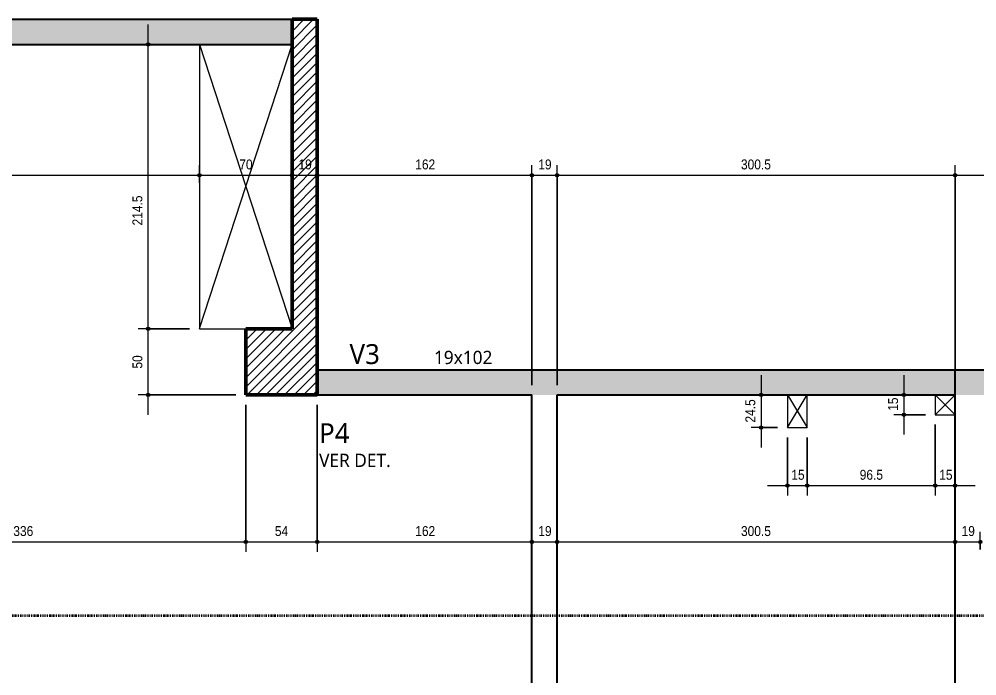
# Model space of a CAD drawing. Header units: centimetres. Extents: x -1095 to 23421, y -520 to 84300.
# Drawn here: x 2769 to 3491, y 178 to 674 of the extents above; entities that cross this region are included whole.
import ezdxf

# ---------------------------------------------------------------- set-up
doc = ezdxf.new("R2010")
doc.units = ezdxf.units.CM
doc.linetypes.add('Dash dot', pattern=[1.5875, 0.635, -0.47625, 0, -0.47625])
for name, color, linetype, lineweight in [('A-ANNO-DIMS', 7, 'Continuous', 9), ('A-ANNO-DIMS-50', 7, 'Continuous', 9), ('A-FLOR', 7, 'Continuous', 9), ('S-BEAM', 7, 'Continuous', 9), ('S-BEAM-IDEN', 7, 'Continuous', 9), ('S-COLS', 7, 'Continuous', 9), ('S-COLS-IDEN', 7, 'Continuous', 9), ('S-GRID', 7, 'Continuous', 9)]:
    doc.layers.add(name, color=color, linetype=linetype, lineweight=lineweight)
doc.styles.add('Fira Sans_1', font='', dxfattribs={"width": 0.9, "height": 7.5})
doc.styles.add('Gadugi', font='gadugi.ttf', dxfattribs={"height": 15})
doc.styles.add('Gadugi_1', font='gadugi.ttf', dxfattribs={"height": 10})
doc.styles.add('Gadugi_4', font='gadugi.ttf', dxfattribs={"height": 0.2})
doc.styles.get('Fira Sans_1').set_extended_font_data('Fira Sans')
doc.dimstyles.new('PED_R80_1_5mm_ACIMA_As_ESQ__R00', dxfattribs={"dimscale": 30.48, "dimtxt": 10.229846, "dimasz": 0.328084, "dimexe": 0.246063, "dimexo": 0.246063, "dimgap": 0.049213, "dimtad": 1, "dimdec": 1, "dimrnd": 0.5, "dimdsep": 46, "dimtxsty": 'Fira Sans_1', "dimblk1": 'DOTSMALL', "dimblk2": 'DOTSMALL', "dimsah": 1, "dimcen": 0.09, "dimdle": 0.492126, "dimazin": 0, "dimtfac": 1, "dimtdec": 4, "dimtix": 1, "dimtmove": 0, "dimatfit": 3, "dimfxl": 1, "dimtvp": 1, "dimtolj": 1, "dimtzin": 0, "dimarcsym": 2})
doc.dimstyles.new('PED_R80_1_5mm_ACIMA_As_ESQ__R00_2', dxfattribs={"dimscale": 30.48, "dimtxt": 10.229846, "dimasz": 0.328084, "dimexe": 0.246063, "dimexo": 0.246063, "dimgap": 0.049213, "dimtad": 1, "dimdec": 1, "dimrnd": 0.5, "dimdsep": 46, "dimtxsty": 'Fira Sans_1', "dimblk1": 'DOTSMALL', "dimblk2": 'DOTSMALL', "dimsah": 1, "dimcen": 0.09, "dimdle": 0.492126, "dimazin": 0, "dimtfac": 1, "dimtdec": 4, "dimtix": 1, "dimtmove": 2, "dimatfit": 3, "dimfxl": 1, "dimtvp": 1, "dimtolj": 1, "dimtzin": 0, "dimarcsym": 2})

# ---------------------------------------------------------------- blocks, each defined once
blk = doc.blocks.new('PED_TAG_PILAR_R03 - PILAR VER DET_-2523782-PL600 - PRÉ-FORMA DA COBERTURA')
at = {"layer": 'S-COLS-IDEN', "insert": (0.115, -0.625), "char_height": 0.2, "width": 1.37089, "attachment_point": 1, "style": 'Gadugi_4'}
blk.add_mtext('VER DET.', dxfattribs=at)
blk = doc.blocks.new('DIMBLOCK9-PL600 - PRÉ-FORMA DA COBERTURA')
at = {"layer": 'A-ANNO-DIMS-50', "true_color": 0x000032}
h = blk.add_hatch(color=178, dxfattribs=at)
edge = h.paths.add_edge_path(flags=0)
edge.add_arc((2603.54, 279.44), 1.25, 0, 360)
h = blk.add_hatch(color=178, dxfattribs=at)
edge = h.paths.add_edge_path(flags=0)
edge.add_arc((2939.54, 279.44), 1.25, 0, 360)
at = {"layer": 'A-ANNO-DIMS-50', "color": 178, "true_color": 0x000032}
for p, q in [((2939.54, 382.75), (2939.54, 271.94)), ((2939.54, 279.44), (2939.54, 382.75)), ((2603.54, 319.25), (2603.54, 271.94)), ((2603.54, 279.44), (2603.54, 319.25)), ((2603.54, 279.44), (2939.54, 279.44))]:
    blk.add_line(p, q, dxfattribs=at)
for centre in [(2603.54, 279.44), (2939.54, 279.44)]:
    blk.add_circle(centre, 1.25, dxfattribs=at)
at = {"layer": 'A-ANNO-DIMS-50', "color": 0, "insert": (2764.13, 291.33), "char_height": 7.5, "width": 17.7842, "attachment_point": 1, "line_spacing_factor": 1.049215, "style": 'Fira Sans_1'}
blk.add_mtext('336', dxfattribs=at)
blk = doc.blocks.new('_DotSmall')
at = {"color": 0, "linetype": 'ByBlock', "const_width": 0.5}
blk.add_lwpolyline([(-0.0625, 0, 1), (0.0625, 0, 1)], format="xyb", close=True, dxfattribs=at)
blk = doc.blocks.new('DIMBLOCK10-PL600 - PRÉ-FORMA DA COBERTURA')
at = {"layer": 'A-ANNO-DIMS-50', "true_color": 0x000032}
h = blk.add_hatch(color=178, dxfattribs=at)
edge = h.paths.add_edge_path(flags=0)
edge.add_arc((2939.54, 279.44), 1.25, 0, 360)
h = blk.add_hatch(color=178, dxfattribs=at)
edge = h.paths.add_edge_path(flags=0)
edge.add_arc((2993.54, 279.44), 1.25, 0, 360)
at = {"layer": 'A-ANNO-DIMS-50', "color": 178, "true_color": 0x000032}
for p, q in [((2939.54, 382.75), (2939.54, 271.94)), ((2939.54, 279.44), (2939.54, 382.75)), ((2993.54, 382.75), (2993.54, 271.94)), ((2993.54, 279.44), (2993.54, 382.75)), ((2939.54, 279.44), (2993.54, 279.44))]:
    blk.add_line(p, q, dxfattribs=at)
for centre in [(2939.54, 279.44), (2993.54, 279.44)]:
    blk.add_circle(centre, 1.25, dxfattribs=at)
at = {"layer": 'A-ANNO-DIMS-50', "color": 0, "insert": (2961.56, 291.33), "char_height": 7.5, "width": 11.9611, "attachment_point": 1, "line_spacing_factor": 1.049215, "style": 'Fira Sans_1'}
blk.add_mtext('54', dxfattribs=at)
blk = doc.blocks.new('DIMBLOCK11-PL600 - PRÉ-FORMA DA COBERTURA')
at = {"layer": 'A-ANNO-DIMS-50', "true_color": 0x000032}
h = blk.add_hatch(color=178, dxfattribs=at)
edge = h.paths.add_edge_path(flags=0)
edge.add_arc((2993.54, 279.44), 1.25, 0, 360)
h = blk.add_hatch(color=178, dxfattribs=at)
edge = h.paths.add_edge_path(flags=0)
edge.add_arc((3155.54, 279.44), 1.25, 0, 360)
at = {"layer": 'A-ANNO-DIMS-50', "color": 178, "true_color": 0x000032}
for p, q in [((2993.54, 382.75), (2993.54, 271.94)), ((2993.54, 279.44), (2993.54, 382.75)), ((3155.54, 273.71), (3155.54, 286.94)), ((2993.54, 279.44), (3155.54, 279.44)), ((3155.54, 279.44), (3155.54, 273.71))]:
    blk.add_line(p, q, dxfattribs=at)
for centre in [(2993.54, 279.44), (3155.54, 279.44)]:
    blk.add_circle(centre, 1.25, dxfattribs=at)
at = {"layer": 'A-ANNO-DIMS-50', "color": 0, "insert": (3067.52, 291.33), "char_height": 7.5, "width": 16.8399, "attachment_point": 1, "line_spacing_factor": 1.049215, "style": 'Fira Sans_1'}
blk.add_mtext('162', dxfattribs=at)
blk = doc.blocks.new('DIMBLOCK12-PL600 - PRÉ-FORMA DA COBERTURA')
at = {"layer": 'A-ANNO-DIMS-50', "true_color": 0x000032}
h = blk.add_hatch(color=178, dxfattribs=at)
edge = h.paths.add_edge_path(flags=0)
edge.add_arc((3155.54, 279.44), 1.25, 0, 360)
h = blk.add_hatch(color=178, dxfattribs=at)
edge = h.paths.add_edge_path(flags=0)
edge.add_arc((3174.54, 279.44), 1.25, 0, 360)
at = {"layer": 'A-ANNO-DIMS-50', "color": 178, "true_color": 0x000032}
for p, q in [((3155.54, 273.71), (3155.54, 286.94)), ((3174.54, 273.71), (3174.54, 286.94)), ((3155.54, 279.44), (3174.54, 279.44)), ((3155.54, 279.44), (3155.54, 273.71)), ((3174.54, 279.44), (3174.54, 273.71))]:
    blk.add_line(p, q, dxfattribs=at)
for centre in [(3155.54, 279.44), (3174.54, 279.44)]:
    blk.add_circle(centre, 1.25, dxfattribs=at)
at = {"layer": 'A-ANNO-DIMS-50', "color": 0, "insert": (3160.38, 291.33), "char_height": 7.5, "width": 11.1741, "attachment_point": 1, "line_spacing_factor": 1.049215, "style": 'Fira Sans_1'}
blk.add_mtext('19', dxfattribs=at)
blk = doc.blocks.new('DIMBLOCK13-PL600 - PRÉ-FORMA DA COBERTURA')
at = {"layer": 'A-ANNO-DIMS-50', "true_color": 0x000032}
h = blk.add_hatch(color=178, dxfattribs=at)
edge = h.paths.add_edge_path(flags=0)
edge.add_arc((3174.54, 279.44), 1.25, 0, 360)
h = blk.add_hatch(color=178, dxfattribs=at)
edge = h.paths.add_edge_path(flags=0)
edge.add_arc((3475.04, 279.44), 1.25, 0, 360)
at = {"layer": 'A-ANNO-DIMS-50', "color": 178, "true_color": 0x000032}
for p, q in [((3174.54, 273.71), (3174.54, 286.94)), ((3475.04, 273.71), (3475.04, 286.94)), ((3174.54, 279.44), (3475.04, 279.44)), ((3174.54, 279.44), (3174.54, 273.71)), ((3475.04, 279.44), (3475.04, 273.71))]:
    blk.add_line(p, q, dxfattribs=at)
for centre in [(3174.54, 279.44), (3475.04, 279.44)]:
    blk.add_circle(centre, 1.25, dxfattribs=at)
at = {"layer": 'A-ANNO-DIMS-50', "color": 0, "insert": (3313.38, 291.33), "char_height": 7.5, "width": 27.3845, "attachment_point": 1, "line_spacing_factor": 1.049215, "style": 'Fira Sans_1'}
blk.add_mtext('300.5', dxfattribs=at)
blk = doc.blocks.new('DIMBLOCK14-PL600 - PRÉ-FORMA DA COBERTURA')
at = {"layer": 'A-ANNO-DIMS-50', "true_color": 0x000032}
h = blk.add_hatch(color=178, dxfattribs=at)
edge = h.paths.add_edge_path(flags=0)
edge.add_arc((3475.04, 279.44), 1.25, 0, 360)
h = blk.add_hatch(color=178, dxfattribs=at)
edge = h.paths.add_edge_path(flags=0)
edge.add_arc((3494.04, 279.44), 1.25, 0, 360)
at = {"layer": 'A-ANNO-DIMS-50', "color": 178, "true_color": 0x000032}
for p, q in [((3475.04, 273.71), (3475.04, 286.94)), ((3494.04, 273.71), (3494.04, 286.94)), ((3475.04, 279.44), (3494.04, 279.44)), ((3475.04, 279.44), (3475.04, 273.71)), ((3494.04, 279.44), (3494.04, 273.71))]:
    blk.add_line(p, q, dxfattribs=at)
for centre in [(3475.04, 279.44), (3494.04, 279.44)]:
    blk.add_circle(centre, 1.25, dxfattribs=at)
at = {"layer": 'A-ANNO-DIMS-50', "color": 0, "insert": (3479.88, 291.33), "char_height": 7.5, "width": 11.1741, "attachment_point": 1, "line_spacing_factor": 1.049215, "style": 'Fira Sans_1'}
blk.add_mtext('19', dxfattribs=at)
blk = doc.blocks.new('DIMBLOCK64-PL600 - PRÉ-FORMA DA COBERTURA')
at = {"layer": 'A-ANNO-DIMS-50', "true_color": 0x000032}
h = blk.add_hatch(color=178, dxfattribs=at)
edge = h.paths.add_edge_path(flags=0)
edge.add_arc((2603.54, 556.02), 1.25, 0, 360)
h = blk.add_hatch(color=178, dxfattribs=at)
edge = h.paths.add_edge_path(flags=0)
edge.add_arc((2904.55, 556.02), 1.25, 0, 360)
at = {"layer": 'A-ANNO-DIMS-50', "color": 178, "true_color": 0x000032}
for p, q in [((2603.54, 647.25), (2603.54, 548.52)), ((2603.54, 556.02), (2603.54, 647.25)), ((2904.55, 550.29), (2904.55, 563.52)), ((2603.54, 556.02), (2904.55, 556.02)), ((2904.55, 556.02), (2904.55, 550.29))]:
    blk.add_line(p, q, dxfattribs=at)
for centre in [(2603.54, 556.02), (2904.55, 556.02)]:
    blk.add_circle(centre, 1.25, dxfattribs=at)
at = {"layer": 'A-ANNO-DIMS-50', "color": 0, "insert": (2746.83, 567.91), "char_height": 7.5, "width": 17.312, "attachment_point": 1, "line_spacing_factor": 1.049215, "style": 'Fira Sans_1'}
blk.add_mtext('301', dxfattribs=at)
blk = doc.blocks.new('DIMBLOCK65-PL600 - PRÉ-FORMA DA COBERTURA')
at = {"layer": 'A-ANNO-DIMS-50', "true_color": 0x000032}
h = blk.add_hatch(color=178, dxfattribs=at)
edge = h.paths.add_edge_path(flags=0)
edge.add_arc((2904.55, 556.02), 1.25, 0, 360)
h = blk.add_hatch(color=178, dxfattribs=at)
edge = h.paths.add_edge_path(flags=0)
edge.add_arc((2974.54, 556.02), 1.25, 0, 360)
at = {"layer": 'A-ANNO-DIMS-50', "color": 178, "true_color": 0x000032}
for p, q in [((2904.55, 550.29), (2904.55, 563.52)), ((2974.54, 550.29), (2974.54, 563.52)), ((2904.55, 556.02), (2974.54, 556.02)), ((2904.55, 556.02), (2904.55, 550.29)), ((2974.54, 556.02), (2974.54, 550.29))]:
    blk.add_line(p, q, dxfattribs=at)
for centre in [(2904.55, 556.02), (2974.54, 556.02)]:
    blk.add_circle(centre, 1.25, dxfattribs=at)
at = {"layer": 'A-ANNO-DIMS-50', "color": 0, "insert": (2934.69, 567.91), "char_height": 7.5, "width": 11.6463, "attachment_point": 1, "line_spacing_factor": 1.049215, "style": 'Fira Sans_1'}
blk.add_mtext('70', dxfattribs=at)
blk = doc.blocks.new('DIMBLOCK66-PL600 - PRÉ-FORMA DA COBERTURA')
at = {"layer": 'A-ANNO-DIMS-50', "true_color": 0x000032}
h = blk.add_hatch(color=178, dxfattribs=at)
edge = h.paths.add_edge_path(flags=0)
edge.add_arc((2974.54, 556.02), 1.25, 0, 360)
h = blk.add_hatch(color=178, dxfattribs=at)
edge = h.paths.add_edge_path(flags=0)
edge.add_arc((2993.54, 556.02), 1.25, 0, 360)
at = {"layer": 'A-ANNO-DIMS-50', "color": 178, "true_color": 0x000032}
for p, q in [((2974.54, 550.29), (2974.54, 563.52)), ((2993.54, 550.29), (2993.54, 563.52)), ((2974.54, 556.02), (2993.54, 556.02)), ((2974.54, 556.02), (2974.54, 550.29)), ((2993.54, 556.02), (2993.54, 550.29))]:
    blk.add_line(p, q, dxfattribs=at)
for centre in [(2974.54, 556.02), (2993.54, 556.02)]:
    blk.add_circle(centre, 1.25, dxfattribs=at)
at = {"layer": 'A-ANNO-DIMS-50', "color": 0, "insert": (2979.38, 567.91), "char_height": 7.5, "width": 11.1741, "attachment_point": 1, "line_spacing_factor": 1.049215, "style": 'Fira Sans_1'}
blk.add_mtext('19', dxfattribs=at)
blk = doc.blocks.new('DIMBLOCK67-PL600 - PRÉ-FORMA DA COBERTURA')
at = {"layer": 'A-ANNO-DIMS-50', "true_color": 0x000032}
h = blk.add_hatch(color=178, dxfattribs=at)
edge = h.paths.add_edge_path(flags=0)
edge.add_arc((2993.54, 556.02), 1.25, 0, 360)
h = blk.add_hatch(color=178, dxfattribs=at)
edge = h.paths.add_edge_path(flags=0)
edge.add_arc((3155.54, 556.02), 1.25, 0, 360)
at = {"layer": 'A-ANNO-DIMS-50', "color": 178, "true_color": 0x000032}
for p, q in [((2993.54, 550.29), (2993.54, 563.52)), ((3155.54, 397.75), (3155.54, 563.52)), ((2993.54, 556.02), (3155.54, 556.02)), ((2993.54, 556.02), (2993.54, 550.29)), ((3155.54, 556.02), (3155.54, 397.75))]:
    blk.add_line(p, q, dxfattribs=at)
for centre in [(2993.54, 556.02), (3155.54, 556.02)]:
    blk.add_circle(centre, 1.25, dxfattribs=at)
at = {"layer": 'A-ANNO-DIMS-50', "color": 0, "insert": (3067.52, 567.91), "char_height": 7.5, "width": 16.8399, "attachment_point": 1, "line_spacing_factor": 1.049215, "style": 'Fira Sans_1'}
blk.add_mtext('162', dxfattribs=at)
blk = doc.blocks.new('DIMBLOCK68-PL600 - PRÉ-FORMA DA COBERTURA')
at = {"layer": 'A-ANNO-DIMS-50', "true_color": 0x000032}
h = blk.add_hatch(color=178, dxfattribs=at)
edge = h.paths.add_edge_path(flags=0)
edge.add_arc((3155.54, 556.02), 1.25, 0, 360)
h = blk.add_hatch(color=178, dxfattribs=at)
edge = h.paths.add_edge_path(flags=0)
edge.add_arc((3174.54, 556.02), 1.25, 0, 360)
at = {"layer": 'A-ANNO-DIMS-50', "color": 178, "true_color": 0x000032}
for p, q in [((3155.54, 397.75), (3155.54, 563.52)), ((3174.54, 397.75), (3174.54, 563.52)), ((3155.54, 556.02), (3174.54, 556.02)), ((3155.54, 556.02), (3155.54, 397.75)), ((3174.54, 556.02), (3174.54, 397.75))]:
    blk.add_line(p, q, dxfattribs=at)
for centre in [(3155.54, 556.02), (3174.54, 556.02)]:
    blk.add_circle(centre, 1.25, dxfattribs=at)
at = {"layer": 'A-ANNO-DIMS-50', "color": 0, "insert": (3160.38, 567.91), "char_height": 7.5, "width": 11.1741, "attachment_point": 1, "line_spacing_factor": 1.049215, "style": 'Fira Sans_1'}
blk.add_mtext('19', dxfattribs=at)
blk = doc.blocks.new('DIMBLOCK69-PL600 - PRÉ-FORMA DA COBERTURA')
at = {"layer": 'A-ANNO-DIMS-50', "true_color": 0x000032}
h = blk.add_hatch(color=178, dxfattribs=at)
edge = h.paths.add_edge_path(flags=0)
edge.add_arc((3174.54, 556.02), 1.25, 0, 360)
h = blk.add_hatch(color=178, dxfattribs=at)
edge = h.paths.add_edge_path(flags=0)
edge.add_arc((3475.04, 556.02), 1.25, 0, 360)
at = {"layer": 'A-ANNO-DIMS-50', "color": 178, "true_color": 0x000032}
for p, q in [((3174.54, 397.75), (3174.54, 563.52)), ((3475.04, 397.75), (3475.04, 563.52)), ((3174.54, 556.02), (3475.04, 556.02)), ((3174.54, 556.02), (3174.54, 397.75)), ((3475.04, 556.02), (3475.04, 397.75))]:
    blk.add_line(p, q, dxfattribs=at)
for centre in [(3174.54, 556.02), (3475.04, 556.02)]:
    blk.add_circle(centre, 1.25, dxfattribs=at)
at = {"layer": 'A-ANNO-DIMS-50', "color": 0, "insert": (3313.38, 567.91), "char_height": 7.5, "width": 27.3845, "attachment_point": 1, "line_spacing_factor": 1.049215, "style": 'Fira Sans_1'}
blk.add_mtext('300.5', dxfattribs=at)
blk = doc.blocks.new('DIMBLOCK70-PL600 - PRÉ-FORMA DA COBERTURA')
at = {"layer": 'A-ANNO-DIMS-50', "true_color": 0x000032}
h = blk.add_hatch(color=178, dxfattribs=at)
edge = h.paths.add_edge_path(flags=0)
edge.add_arc((3475.04, 556.02), 1.25, 0, 360)
h = blk.add_hatch(color=178, dxfattribs=at)
edge = h.paths.add_edge_path(flags=0)
edge.add_arc((3670.04, 556.02), 1.25, 0, 360)
at = {"layer": 'A-ANNO-DIMS-50', "color": 178, "true_color": 0x000032}
for p, q in [((3475.04, 397.75), (3475.04, 563.52)), ((3670.04, 550.29), (3670.04, 563.52)), ((3475.04, 556.02), (3670.04, 556.02)), ((3475.04, 556.02), (3475.04, 397.75)), ((3670.04, 556.02), (3670.04, 550.29))]:
    blk.add_line(p, q, dxfattribs=at)
for centre in [(3475.04, 556.02), (3670.04, 556.02)]:
    blk.add_circle(centre, 1.25, dxfattribs=at)
at = {"layer": 'A-ANNO-DIMS-50', "color": 0, "insert": (3565.46, 567.91), "char_height": 7.5, "width": 16.9973, "attachment_point": 1, "line_spacing_factor": 1.049215, "style": 'Fira Sans_1'}
blk.add_mtext('195', dxfattribs=at)
blk = doc.blocks.new('DIMBLOCK96-PL600 - PRÉ-FORMA DA COBERTURA')
at = {"layer": 'A-ANNO-DIMS-50', "true_color": 0x000032}
h = blk.add_hatch(color=178, dxfattribs=at)
edge = h.paths.add_edge_path(flags=0)
edge.add_arc((3348.43, 321.9), 1.25, 0, 360)
h = blk.add_hatch(color=178, dxfattribs=at)
edge = h.paths.add_edge_path(flags=0)
edge.add_arc((3363.43, 321.9), 1.25, 0, 360)
at = {"layer": 'A-ANNO-DIMS-50', "color": 178, "true_color": 0x000032}
for p, q in [((3348.43, 358.13), (3348.43, 314.4)), ((3348.43, 321.9), (3348.43, 358.13)), ((3363.43, 358.13), (3363.43, 314.4)), ((3363.43, 321.9), (3363.43, 358.13)), ((3333.43, 321.9), (3363.43, 321.9))]:
    blk.add_line(p, q, dxfattribs=at)
for centre in [(3348.43, 321.9), (3363.43, 321.9)]:
    blk.add_circle(centre, 1.25, dxfattribs=at)
at = {"layer": 'A-ANNO-DIMS-50', "color": 0, "insert": (3351.4, 333.78), "char_height": 7.5, "width": 10.8594, "attachment_point": 1, "line_spacing_factor": 1.049215, "style": 'Fira Sans_1'}
blk.add_mtext('15', dxfattribs=at)
blk = doc.blocks.new('DIMBLOCK97-PL600 - PRÉ-FORMA DA COBERTURA')
at = {"layer": 'A-ANNO-DIMS-50', "true_color": 0x000032}
h = blk.add_hatch(color=178, dxfattribs=at)
edge = h.paths.add_edge_path(flags=0)
edge.add_arc((3363.43, 321.9), 1.25, 0, 360)
h = blk.add_hatch(color=178, dxfattribs=at)
edge = h.paths.add_edge_path(flags=0)
edge.add_arc((3460.04, 321.9), 1.25, 0, 360)
at = {"layer": 'A-ANNO-DIMS-50', "color": 178, "true_color": 0x000032}
for p, q in [((3460.04, 367.85), (3460.04, 314.4)), ((3460.04, 321.9), (3460.04, 367.85)), ((3363.43, 358.13), (3363.43, 314.4)), ((3363.43, 321.9), (3363.43, 358.13)), ((3363.43, 321.9), (3460.04, 321.9))]:
    blk.add_line(p, q, dxfattribs=at)
for centre in [(3363.43, 321.9), (3460.04, 321.9)]:
    blk.add_circle(centre, 1.25, dxfattribs=at)
at = {"layer": 'A-ANNO-DIMS-50', "color": 0, "insert": (3403.01, 333.78), "char_height": 7.5, "width": 20.9318, "attachment_point": 1, "line_spacing_factor": 1.049215, "style": 'Fira Sans_1'}
blk.add_mtext('96.5', dxfattribs=at)
blk = doc.blocks.new('DIMBLOCK98-PL600 - PRÉ-FORMA DA COBERTURA')
at = {"layer": 'A-ANNO-DIMS-50', "true_color": 0x000032}
h = blk.add_hatch(color=178, dxfattribs=at)
edge = h.paths.add_edge_path(flags=0)
edge.add_arc((3460.04, 321.9), 1.25, 0, 360)
h = blk.add_hatch(color=178, dxfattribs=at)
edge = h.paths.add_edge_path(flags=0)
edge.add_arc((3475.04, 321.9), 1.25, 0, 360)
at = {"layer": 'A-ANNO-DIMS-50', "color": 178, "true_color": 0x000032}
for p, q in [((3460.04, 367.85), (3460.04, 314.4)), ((3460.04, 321.9), (3460.04, 367.85)), ((3475.04, 316.17), (3475.04, 329.4)), ((3460.04, 321.9), (3490.04, 321.9)), ((3475.04, 321.9), (3475.04, 316.17))]:
    blk.add_line(p, q, dxfattribs=at)
for centre in [(3460.04, 321.9), (3475.04, 321.9)]:
    blk.add_circle(centre, 1.25, dxfattribs=at)
at = {"layer": 'A-ANNO-DIMS-50', "color": 0, "insert": (3463.02, 333.78), "char_height": 7.5, "width": 10.8594, "attachment_point": 1, "line_spacing_factor": 1.049215, "style": 'Fira Sans_1'}
blk.add_mtext('15', dxfattribs=at)
blk = doc.blocks.new('DIMBLOCK99-PL600 - PRÉ-FORMA DA COBERTURA')
at = {"layer": 'A-ANNO-DIMS-50', "true_color": 0x000032}
h = blk.add_hatch(color=178, dxfattribs=at)
edge = h.paths.add_edge_path(flags=0)
edge.add_arc((3328.55, 390.25), 1.25, 0, 360)
h = blk.add_hatch(color=178, dxfattribs=at)
edge = h.paths.add_edge_path(flags=0)
edge.add_arc((3328.55, 365.63), 1.25, 0, 360)
at = {"layer": 'A-ANNO-DIMS-50', "color": 178, "true_color": 0x000032}
for p, q in [((3328.55, 405.25), (3328.55, 350.63)), ((3322.82, 390.25), (3336.05, 390.25)), ((3328.55, 390.25), (3322.82, 390.25)), ((3340.93, 365.63), (3321.05, 365.63)), ((3328.55, 365.63), (3340.93, 365.63))]:
    blk.add_line(p, q, dxfattribs=at)
for centre in [(3328.55, 390.25), (3328.55, 365.63)]:
    blk.add_circle(centre, 1.25, dxfattribs=at)
at = {"layer": 'A-ANNO-DIMS-50', "color": 0, "insert": (3316.66, 369.42), "char_height": 7.5, "width": 20.4597, "attachment_point": 1, "rotation": 90, "line_spacing_factor": 1.049215, "style": 'Fira Sans_1'}
blk.add_mtext('24.5', dxfattribs=at)
blk = doc.blocks.new('DIMBLOCK100-PL600 - PRÉ-FORMA DA COBERTURA')
at = {"layer": 'A-ANNO-DIMS-50', "true_color": 0x000032}
h = blk.add_hatch(color=178, dxfattribs=at)
edge = h.paths.add_edge_path(flags=0)
edge.add_arc((3436.32, 390.25), 1.25, 0, 360)
h = blk.add_hatch(color=178, dxfattribs=at)
edge = h.paths.add_edge_path(flags=0)
edge.add_arc((3436.32, 375.35), 1.25, 0, 360)
at = {"layer": 'A-ANNO-DIMS-50', "color": 178, "true_color": 0x000032}
for p, q in [((3436.32, 405.25), (3436.32, 360.35)), ((3430.59, 390.25), (3443.82, 390.25)), ((3436.32, 390.25), (3430.59, 390.25)), ((3452.54, 375.35), (3428.82, 375.35)), ((3436.32, 375.35), (3452.54, 375.35))]:
    blk.add_line(p, q, dxfattribs=at)
for centre in [(3436.32, 390.25), (3436.32, 375.35)]:
    blk.add_circle(centre, 1.25, dxfattribs=at)
at = {"layer": 'A-ANNO-DIMS-50', "color": 0, "insert": (3424.43, 378.28), "char_height": 7.5, "width": 10.8594, "attachment_point": 1, "rotation": 90, "line_spacing_factor": 1.049215, "style": 'Fira Sans_1'}
blk.add_mtext('15', dxfattribs=at)
blk = doc.blocks.new('DIMBLOCK101-PL600 - PRÉ-FORMA DA COBERTURA')
at = {"layer": 'A-ANNO-DIMS-50', "true_color": 0x000032}
h = blk.add_hatch(color=178, dxfattribs=at)
edge = h.paths.add_edge_path(flags=0)
edge.add_arc((2865.92, 440.25), 1.25, 0, 360)
h = blk.add_hatch(color=178, dxfattribs=at)
edge = h.paths.add_edge_path(flags=0)
edge.add_arc((2865.92, 390.25), 1.25, 0, 360)
at = {"layer": 'A-ANNO-DIMS-50', "color": 178, "true_color": 0x000032}
for p, q in [((2897.05, 440.25), (2858.42, 440.25)), ((2865.92, 375.25), (2865.92, 440.25)), ((2865.92, 440.25), (2897.05, 440.25)), ((2932.04, 390.25), (2858.42, 390.25)), ((2865.92, 390.25), (2932.04, 390.25))]:
    blk.add_line(p, q, dxfattribs=at)
for centre in [(2865.92, 440.25), (2865.92, 390.25)]:
    blk.add_circle(centre, 1.25, dxfattribs=at)
at = {"layer": 'A-ANNO-DIMS-50', "color": 0, "insert": (2854.04, 410.14), "char_height": 7.5, "width": 12.2758, "attachment_point": 1, "rotation": 90, "line_spacing_factor": 1.049215, "style": 'Fira Sans_1'}
blk.add_mtext('50', dxfattribs=at)
blk = doc.blocks.new('DIMBLOCK102-PL600 - PRÉ-FORMA DA COBERTURA')
at = {"layer": 'A-ANNO-DIMS-50', "true_color": 0x000032}
h = blk.add_hatch(color=178, dxfattribs=at)
edge = h.paths.add_edge_path(flags=0)
edge.add_arc((2865.92, 654.75), 1.25, 0, 360)
h = blk.add_hatch(color=178, dxfattribs=at)
edge = h.paths.add_edge_path(flags=0)
edge.add_arc((2865.92, 440.25), 1.25, 0, 360)
at = {"layer": 'A-ANNO-DIMS-50', "color": 178, "true_color": 0x000032}
for p, q in [((2865.92, 440.25), (2865.92, 669.75)), ((2871.65, 654.75), (2858.42, 654.75)), ((2865.92, 654.75), (2871.65, 654.75)), ((2897.05, 440.25), (2858.42, 440.25)), ((2865.92, 440.25), (2897.05, 440.25))]:
    blk.add_line(p, q, dxfattribs=at)
for centre in [(2865.92, 654.75), (2865.92, 440.25)]:
    blk.add_circle(centre, 1.25, dxfattribs=at)
at = {"layer": 'A-ANNO-DIMS-50', "color": 0, "insert": (2854.04, 518.12), "char_height": 7.5, "width": 25.4959, "attachment_point": 1, "rotation": 90, "line_spacing_factor": 1.049215, "style": 'Fira Sans_1'}
blk.add_mtext('214.5', dxfattribs=at)

msp = doc.modelspace()

# ---------------------------------------------------------------- hatches: boundary and pattern name
at = {"layer": 'S-BEAM', "true_color": 0xffffcc}
for points in [[(2893.03, 654.75), (2974.54, 654.75), (2974.54, 673.75), (2603.54, 673.75), (2603.54, 654.75)], [(3112.47, 390.25), (3475.04, 390.25), (3475.04, 409.25), (2993.54, 409.25), (2993.54, 390.25)], [(3494.04, 390.25), (3745.04, 390.25), (3745.04, 409.25), (3475.04, 409.25), (3475.04, 390.25)]]:
    msp.add_hatch(color=7, dxfattribs=at).paths.add_polyline_path(points, flags=0)
at = {"layer": 'S-COLS', "lineweight": 18, "true_color": 0x808080}
h = msp.add_hatch(dxfattribs=at)
h.set_pattern_fill('FP_1', color=8, style=0, pattern_type=2)
h.set_pattern_definition([(45, (2663.54, 0), (-3.535534, 3.535534), [])])
h.paths.add_polyline_path([(2939.54, 390.25), (2993.54, 390.25), (2993.54, 673.75), (2974.54, 673.75), (2974.54, 440.25), (2939.54, 440.25)], flags=0)

# ---------------------------------------------------------------- linework, layer by layer
at = {"lineweight": 18}
for p, q in [((2904.56, 654.73), (2974.54, 440.27)), ((2904.56, 440.27), (2974.54, 654.73)), ((3348.43, 390.24), (3363.42, 365.64)), ((3348.43, 365.64), (3363.42, 390.24)), ((3460.04, 390.25), (3475.04, 375.35)), ((3460.04, 375.35), (3475.04, 390.25))]:
    msp.add_line(p, q, dxfattribs=at)
at = {"layer": 'A-FLOR', "lineweight": 18}
for p, q in [((2904.55, 654.75), (2904.55, 440.25)), ((2904.55, 440.25), (2939.54, 440.25)), ((3348.43, 390.25), (3348.43, 365.63)), ((3363.43, 365.63), (3363.43, 390.25)), ((3460.04, 390.25), (3460.04, 375.35)), ((3460.04, 375.35), (3475.04, 375.35)), ((3348.43, 365.63), (3363.43, 365.63))]:
    msp.add_line(p, q, dxfattribs=at)
at = {"layer": 'S-BEAM', "lineweight": 25}
for p, q in [((2603.54, 673.75), (2974.54, 673.75)), ((2603.54, 654.75), (2974.54, 654.75)), ((2993.54, 409.25), (3475.04, 409.25)), ((3475.04, 390.25), (3475.04, 409.25)), ((3475.04, 409.25), (3745.04, 409.25)), ((2993.54, 390.25), (3155.54, 390.25)), ((3155.54, 13.75), (3155.54, 390.25)), ((3174.54, 390.25), (3475.04, 390.25)), ((3174.54, 13.75), (3174.54, 390.25)), ((3475.04, 9.75), (3475.04, 390.25))]:
    msp.add_line(p, q, dxfattribs=at)
at = {"layer": 'S-COLS', "lineweight": 50}
for p, q in [((2974.54, 440.25), (2974.54, 673.75)), ((2974.54, 673.75), (2993.54, 673.75)), ((2993.54, 673.75), (2993.54, 390.25)), ((2939.54, 390.25), (2939.54, 440.25)), ((2939.54, 440.25), (2974.54, 440.25)), ((2993.54, 390.25), (2939.54, 390.25))]:
    msp.add_line(p, q, dxfattribs=at)
at = {"layer": 'S-GRID', "color": 114, "linetype": 'Dash dot', "lineweight": 35, "true_color": 0x00b050}
msp.add_line((3900.52, 223.75), (1408.78, 223.75), dxfattribs=at)

# ---------------------------------------------------------------- block references
at = {"layer": 'S-COLS-IDEN', "xscale": 49.99999999999998, "yscale": 49.99999999999998, "zscale": 49.99999999999998}
msp.add_blockref('PED_TAG_PILAR_R03 - PILAR VER DET_-2523782-PL600 - PRÉ-FORMA DA COBERTURA', (2989.19, 377.18), dxfattribs=at)

# ---------------------------------------------------------------- texts
at = {"layer": 'S-BEAM-IDEN', "attachment_point": 1}
for s, insert, char_height, width, style in [('V3', (3017.9, 428.6), 15, 30.0633, 'Gadugi'), ('19x102', (3081.61, 423.57), 10, 54.1139, 'Gadugi_1')]:
    msp.add_mtext(s, dxfattribs=dict(at, insert=insert, char_height=char_height, width=width, style=style))
at = {"layer": 'S-COLS-IDEN', "insert": (2994.93, 368.94), "char_height": 15, "width": 28.4599, "attachment_point": 1, "style": 'Gadugi'}
msp.add_mtext('P4', dxfattribs=at)

# ---------------------------------------------------------------- dimensions: what is measured, and where the dimension line sits
at = {"layer": 'A-ANNO-DIMS', "color": 178, "true_color": 0x000032}
dim = msp.add_linear_dim(base=(2865.92, 654.75), p1=(2904.55, 440.25), p2=(2864.15, 654.75), angle=90, dimstyle='PED_R80_1_5mm_ACIMA_As_ESQ__R00_2', override={"dimpost": '<>', "dimfxl": 218.270762}, dxfattribs=at)
dim.commit()
dim.dimension.update_dxf_attribs({"geometry": 'DIMBLOCK102-PL600 - PRÉ-FORMA DA COBERTURA', "text_midpoint": (2859.04, 530.86), "dimtype": 160, "text_rotation": 90})
for base, p1, p2, override, picture, middle in [((2904.55, 556.02), (2603.54, 654.75), (2904.55, 557.79), {"dimpost": '<>', "dimfxl": 316.241141}, 'DIMBLOCK64-PL600 - PRÉ-FORMA DA COBERTURA', (2754.05, 561.34)), ((2974.54, 556.02), (2904.55, 557.79), (2974.54, 557.79), {"dimpost": '<>', "dimfxl": 69.988825}, 'DIMBLOCK65-PL600 - PRÉ-FORMA DA COBERTURA', (2939.55, 561.34)), ((2993.54, 556.02), (2974.54, 557.79), (2993.54, 557.79), {"dimpost": '<>', "dimfxl": 19}, 'DIMBLOCK66-PL600 - PRÉ-FORMA DA COBERTURA', (2984.04, 561.39)), ((3155.54, 556.02), (2993.54, 557.79), (3155.54, 390.25), {"dimpost": '<>', "dimfxl": 233.054685}, 'DIMBLOCK67-PL600 - PRÉ-FORMA DA COBERTURA', (3074.54, 561.34)), ((3174.54, 556.02), (3155.54, 390.25), (3174.54, 390.25), {"dimpost": '<>', "dimfxl": 19}, 'DIMBLOCK68-PL600 - PRÉ-FORMA DA COBERTURA', (3165.04, 561.39)), ((3475.04, 556.02), (3174.54, 390.25), (3475.04, 390.25), {"dimpost": '<>', "dimfxl": 300.49997}, 'DIMBLOCK69-PL600 - PRÉ-FORMA DA COBERTURA', (3324.79, 561.34)), ((3670.04, 556.02), (3475.04, 390.25), (3670.04, 557.79), {"dimpost": '<>', "dimfxl": 257.090498}, 'DIMBLOCK70-PL600 - PRÉ-FORMA DA COBERTURA', (3572.54, 561.39)), ((2939.54, 279.44), (2603.54, 326.75), (2939.54, 390.25), {"dimpost": '<>', "dimfxl": 341.947687}, 'DIMBLOCK9-PL600 - PRÉ-FORMA DA COBERTURA', (2771.54, 284.76)), ((2993.54, 279.44), (2939.54, 390.25), (2993.54, 390.25), {"dimpost": '<>', "dimfxl": 54}, 'DIMBLOCK10-PL600 - PRÉ-FORMA DA COBERTURA', (2966.54, 284.76)), ((3155.54, 279.44), (2993.54, 390.25), (3155.54, 281.21), {"dimpost": '<>', "dimfxl": 195.277986}, 'DIMBLOCK11-PL600 - PRÉ-FORMA DA COBERTURA', (3074.54, 284.76)), ((3460.04, 321.9), (3363.43, 365.63), (3460.04, 375.35), {"dimpost": '<>', "dimfxl": 97.101215}, 'DIMBLOCK97-PL600 - PRÉ-FORMA DA COBERTURA', (3411.73, 327.27)), ((3475.04, 321.9), (3460.04, 375.35), (3475.04, 323.67), {"dimpost": '<>', "dimfxl": 53.820515}, 'DIMBLOCK98-PL600 - PRÉ-FORMA DA COBERTURA', (3467.54, 327.21)), ((3363.43, 321.9), (3348.43, 365.63), (3363.43, 365.63), {"dimpost": '<>', "dimfxl": 15}, 'DIMBLOCK96-PL600 - PRÉ-FORMA DA COBERTURA', (3355.93, 327.21)), ((3174.54, 279.44), (3155.54, 281.21), (3174.54, 281.21), {"dimpost": '<>', "dimfxl": 19}, 'DIMBLOCK12-PL600 - PRÉ-FORMA DA COBERTURA', (3165.04, 284.81)), ((3475.04, 279.44), (3174.54, 281.21), (3475.04, 281.21), {"dimpost": '<>', "dimfxl": 300.49997}, 'DIMBLOCK13-PL600 - PRÉ-FORMA DA COBERTURA', (3324.79, 284.76)), ((3494.04, 279.44), (3475.04, 281.21), (3494.04, 281.21), {"dimpost": '<>', "dimfxl": 19}, 'DIMBLOCK14-PL600 - PRÉ-FORMA DA COBERTURA', (3484.54, 284.81))]:
    dim = msp.add_linear_dim(base=base, p1=p1, p2=p2, dimstyle='PED_R80_1_5mm_ACIMA_As_ESQ__R00', override=override, dxfattribs=at)
    dim.commit()
    dim.dimension.update_dxf_attribs({"geometry": picture, "text_midpoint": middle})
for base, p1, p2, override, picture, middle in [((2865.92, 440.25), (2939.54, 390.25), (2904.55, 440.25), {"dimpost": '<>', "dimfxl": 61.026371}, 'DIMBLOCK101-PL600 - PRÉ-FORMA DA COBERTURA', (2860.61, 415.25)), ((3328.55, 365.63), (3330.32, 390.25), (3348.43, 365.63), {"dimpost": '<>', "dimfxl": 30.559531}, 'DIMBLOCK99-PL600 - PRÉ-FORMA DA COBERTURA', (3323.23, 377.94)), ((3436.32, 375.35), (3438.09, 390.25), (3460.04, 375.35), {"dimpost": '<>', "dimfxl": 26.531246}, 'DIMBLOCK100-PL600 - PRÉ-FORMA DA COBERTURA', (3431, 382.8))]:
    dim = msp.add_linear_dim(base=base, p1=p1, p2=p2, angle=90, dimstyle='PED_R80_1_5mm_ACIMA_As_ESQ__R00', override=override, dxfattribs=at)
    dim.commit()
    dim.dimension.update_dxf_attribs({"geometry": picture, "text_midpoint": middle})

doc.saveas('drawing.dxf')
